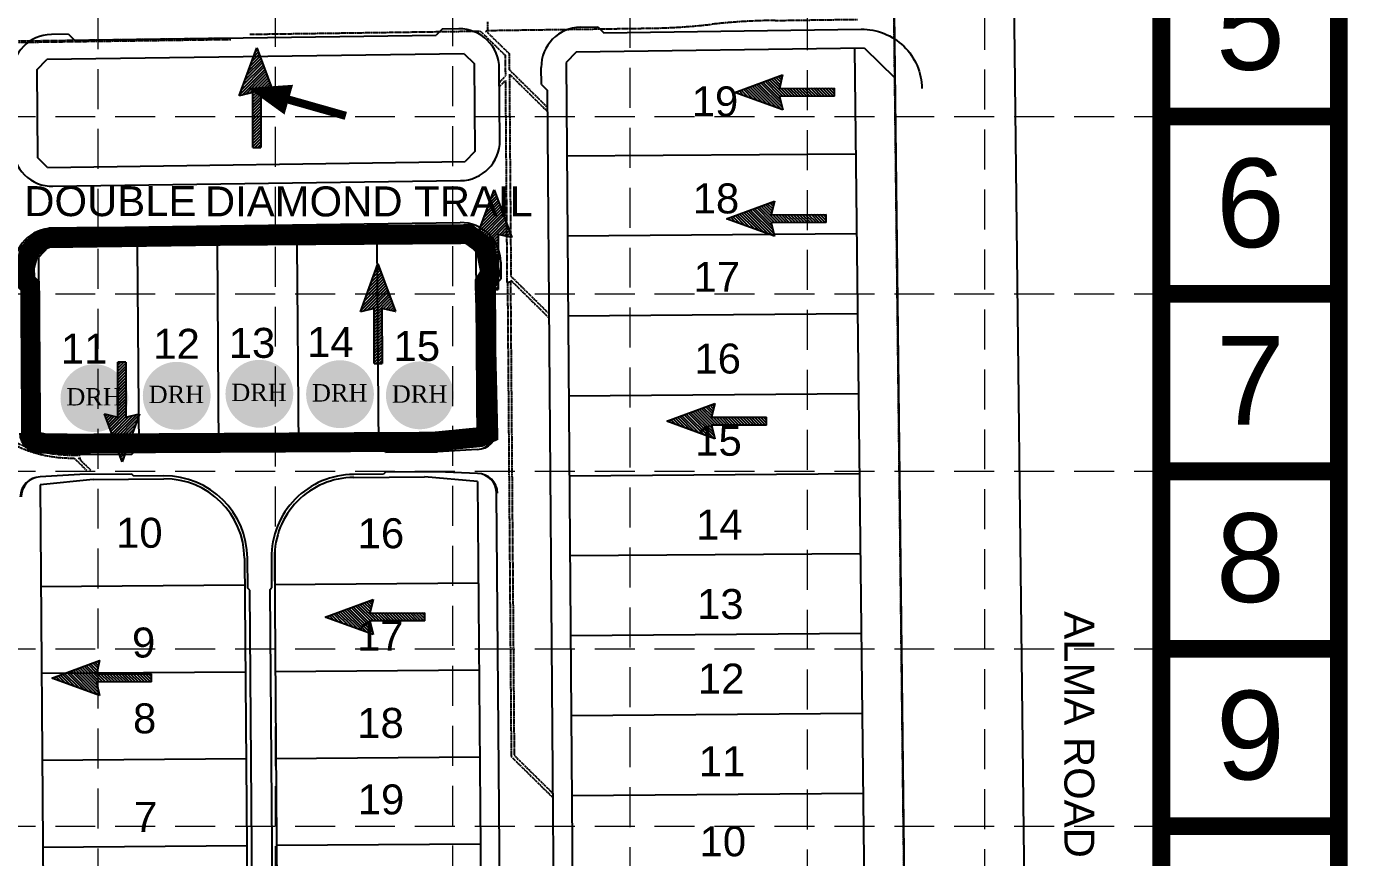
# Model space of a CAD drawing. Header units: inches. Extents: x 2510995 to 2514555, y 7106046 to 7111737.
# Drawn here: x 2513894 to 2514555, y 7110829 to 7111245 of the extents above; entities that cross this region are included whole.
import ezdxf
from ezdxf.enums import TextEntityAlignment as Align

# ---------------------------------------------------------------- set-up
doc = ezdxf.new("R2010")
doc.units = ezdxf.units.IN
doc.header["$MEASUREMENT"] = 0
for name, pattern in [('BORDER2', [0.875, 0.25, -0.125, 0.25, -0.125, 0, -0.125]), ('DASHED', [0.75, 0.5, -0.25]), ('HIDDEN', [0.375, 0.25, -0.125]), ('XHO477ST$0$CL', [0.7, 0.5, -0.05, 0.1, -0.05])]:
    doc.linetypes.add(name, pattern=pattern)
for name, color, linetype in [('BASE', 7, 'Continuous'), ('C-STNM-N', 4, 'Continuous'), ('C-WTRC-FULL-PH2B-N', 7, 'Continuous'), ('EROSION BLANKETS', 84, 'Continuous'), ('GRID', 254, 'DASHED'), ('LEGEND', 7, 'Continuous'), ('XHO459PT$0$V-ADJC-LINE-E', 6, 'Continuous'), ('XHO459PT$0$V-BNDY-N-P6', 6, 'BORDER2'), ('XHO459PT$0$V-PROP-SUBD-IDEN-N-P6', 14, 'Continuous'), ('XHO459PT$0$V-PROP-SUBD-N-P6', 14, 'Continuous'), ('XHO459PT$0$V-RWAY-LINE-N-P6', 14, 'Continuous'), ('XHO459PV$0$C-ROAD-BACK-P6', 14, 'Continuous'), ('XHO459PV$0$C-ROAD-FACE-P6', 6, 'Continuous'), ('ZSTORM', 5, 'XHO477ST$0$CL')]:
    doc.layers.add(name, color=color, linetype=linetype)
doc.layers.add('XHO459PT$0$V-AREA-PLIN', color=163, linetype='Continuous', plot=False)
doc.styles.add('DRHorton', font='dutcheb.ttf')
doc.styles.get("Standard").update_dxf_attribs({"font": 'ARIAL.TTF'})

# ---------------------------------------------------------------- blocks, each defined once
blk = doc.blocks.new('ARR')
blk.add_lwpolyline([(-5.56, 0.32, 0, 3.78, 0), (-0.35, 0.31, 3.78, 3.78, 0)], format="xyseb")
at = {"const_width": 1}
blk.add_lwpolyline([(-0.35, 0.31), (6.88, 0.31)], dxfattribs=at)
blk = doc.blocks.new('DRHorton')
h = blk.add_hatch(color=1)
h.paths.add_polyline_path([(78.7, 25.78, 1), (40.43, 25.78, 1)])
h.paths.add_polyline_path([(42.33, 17.91), (76.5, 17.91), (76.5, 34.87), (42.33, 34.87)], flags=24)
at = {"layer": 'BASE', "color": 176, "style": 'DRHorton'}
blk.add_text('DRH', height=9.814, dxfattribs=at).set_placement((59.39, 21.64), align=Align.CENTER)

msp = doc.modelspace()

# ---------------------------------------------------------------- linework, layer by layer
at = {"color": 7}
for p, q in [((2514000.09, 7111210.43), (2514008.82, 7111234.38)), ((2514004.61, 7111222.83), (2514010.79, 7111229.03)), ((2514005.46, 7111225.18), (2514010.39, 7111230.12)), ((2514006.32, 7111227.52), (2514009.99, 7111231.2)), ((2514007.17, 7111229.87), (2514009.59, 7111232.29)), ((2514008.03, 7111232.21), (2514009.19, 7111233.38)), ((2514008.82, 7111234.38), (2514017.64, 7111210.46)), ((2514000.33, 7111211.1), (2514012.79, 7111223.6)), ((2514001.19, 7111213.44), (2514012.39, 7111224.69)), ((2514001.48, 7111210.76), (2514013.19, 7111222.52)), ((2514002.04, 7111215.79), (2514011.99, 7111225.78)), ((2514002.9, 7111218.14), (2514011.59, 7111226.86)), ((2514003.75, 7111220.48), (2514011.19, 7111227.95)), ((2514003.42, 7111211.22), (2514013.59, 7111221.43)), ((2514005.36, 7111211.68), (2514013.99, 7111220.35)), ((2514006.87, 7111211.71), (2514014.39, 7111219.26)), ((2514006.87, 7111210.22), (2514014.79, 7111218.17)), ((2514006.87, 7111208.74), (2514015.19, 7111217.09)), ((2514011.5, 7111211.89), (2514015.59, 7111216)), ((2514248.16, 7111212.06), (2514272.08, 7111220.87)), ((2514266.75, 7111205.28), (2514256.76, 7111215.23)), ((2514269.09, 7111204.42), (2514257.85, 7111215.63)), ((2514271.44, 7111203.57), (2514258.93, 7111216.03)), ((2514271.78, 7111204.71), (2514260.02, 7111216.43)), ((2514271.32, 7111206.65), (2514261.11, 7111216.83)), ((2514270.86, 7111208.59), (2514262.19, 7111217.23)), ((2514270.83, 7111210.1), (2514263.28, 7111217.63)), ((2514272.32, 7111210.1), (2514264.36, 7111218.03)), ((2514273.8, 7111210.11), (2514265.45, 7111218.43)), ((2514270.64, 7111214.74), (2514266.54, 7111218.83)), ((2514270.92, 7111215.94), (2514267.62, 7111219.23)), ((2514271.2, 7111217.14), (2514268.71, 7111219.63)), ((2514271.49, 7111218.34), (2514269.79, 7111220.03)), ((2514272.08, 7111220.87), (2514270.49, 7111214.09)), ((2514271.77, 7111219.55), (2514270.88, 7111220.43)), ((2514272.05, 7111220.75), (2514271.96, 7111220.83)), ((2514006.86, 7111212.04), (2514000.09, 7111210.43)), ((2514006.92, 7111184.5), (2514006.86, 7111212.04)), ((2514006.87, 7111207.25), (2514010.85, 7111211.25)), ((2514006.88, 7111205.77), (2514010.86, 7111209.76)), ((2514017.64, 7111210.46), (2514010.85, 7111212.05)), ((2514010.85, 7111212.05), (2514010.9, 7111184.51)), ((2514012.7, 7111211.61), (2514015.99, 7111214.92)), ((2514013.9, 7111211.33), (2514016.39, 7111213.83)), ((2514015.11, 7111211.05), (2514016.79, 7111212.75)), ((2514016.31, 7111210.77), (2514017.19, 7111211.66)), ((2514017.51, 7111210.49), (2514017.59, 7111210.57)), ((2514272.11, 7111203.32), (2514248.16, 7111212.06)), ((2514250.32, 7111211.27), (2514249.16, 7111212.42)), ((2514252.67, 7111210.41), (2514250.25, 7111212.82)), ((2514255.02, 7111209.56), (2514251.33, 7111213.22)), ((2514257.36, 7111208.7), (2514252.42, 7111213.63)), ((2514259.71, 7111207.84), (2514253.51, 7111214.03)), ((2514262.05, 7111206.99), (2514254.59, 7111214.43)), ((2514264.4, 7111206.13), (2514255.68, 7111214.83)), ((2514270.49, 7111214.09), (2514298.03, 7111214.14)), ((2514298.04, 7111210.16), (2514270.5, 7111210.1)), ((2514270.5, 7111210.1), (2514272.11, 7111203.32)), ((2514275.28, 7111210.11), (2514271.29, 7111214.09)), ((2514276.77, 7111210.11), (2514272.78, 7111214.09)), ((2514278.25, 7111210.12), (2514274.26, 7111214.1)), ((2514279.74, 7111210.12), (2514275.75, 7111214.1)), ((2514281.22, 7111210.12), (2514277.23, 7111214.1)), ((2514282.71, 7111210.13), (2514278.72, 7111214.1)), ((2514284.19, 7111210.13), (2514280.2, 7111214.11)), ((2514285.67, 7111210.13), (2514281.69, 7111214.11)), ((2514287.16, 7111210.14), (2514283.17, 7111214.11)), ((2514288.64, 7111210.14), (2514284.66, 7111214.11)), ((2514290.13, 7111210.14), (2514286.14, 7111214.12)), ((2514291.61, 7111210.15), (2514287.63, 7111214.12)), ((2514293.1, 7111210.15), (2514289.11, 7111214.12)), ((2514294.58, 7111210.15), (2514290.59, 7111214.12)), ((2514296.07, 7111210.16), (2514292.08, 7111214.13)), ((2514297.55, 7111210.16), (2514293.56, 7111214.13)), ((2514298.04, 7111211.16), (2514295.05, 7111214.13)), ((2514298.04, 7111212.64), (2514296.53, 7111214.14)), ((2514298.04, 7111210.16), (2514298.03, 7111214.14)), ((2514006.88, 7111204.28), (2514010.86, 7111208.28)), ((2514006.88, 7111202.8), (2514010.86, 7111206.79)), ((2514006.89, 7111201.32), (2514010.86, 7111205.31)), ((2514006.89, 7111199.83), (2514010.87, 7111203.82)), ((2514006.89, 7111198.35), (2514010.87, 7111202.34)), ((2514006.9, 7111196.86), (2514010.87, 7111200.85)), ((2514006.9, 7111195.38), (2514010.88, 7111199.37)), ((2514006.9, 7111193.89), (2514010.88, 7111197.88)), ((2514006.91, 7111192.41), (2514010.88, 7111196.4)), ((2514006.91, 7111190.93), (2514010.88, 7111194.91)), ((2514006.91, 7111189.44), (2514010.89, 7111193.43)), ((2514006.92, 7111187.96), (2514010.89, 7111191.94)), ((2514006.92, 7111186.47), (2514010.89, 7111190.46)), ((2514006.92, 7111184.99), (2514010.89, 7111188.97)), ((2514006.92, 7111184.5), (2514010.9, 7111184.51)), ((2514007.92, 7111184.5), (2514010.9, 7111187.49)), ((2514009.4, 7111184.5), (2514010.9, 7111186)), ((2514118.9, 7111139.42), (2514127.63, 7111163.36)), ((2514126.84, 7111161.2), (2514128, 7111162.36)), ((2514127.63, 7111163.36), (2514136.45, 7111139.45)), ((2514121.71, 7111147.13), (2514130.4, 7111155.85)), ((2514122.57, 7111149.47), (2514130, 7111156.93)), ((2514123.42, 7111151.82), (2514129.6, 7111158.02)), ((2514124.28, 7111154.16), (2514129.2, 7111159.11)), ((2514125.13, 7111156.51), (2514128.8, 7111160.19)), ((2514125.99, 7111158.86), (2514128.4, 7111161.28)), ((2514244.01, 7111148.83), (2514267.93, 7111157.64)), ((2514266.5, 7111151.51), (2514262.39, 7111155.6)), ((2514266.78, 7111152.71), (2514263.47, 7111156)), ((2514267.06, 7111153.91), (2514264.56, 7111156.4)), ((2514267.34, 7111155.12), (2514265.65, 7111156.8)), ((2514267.93, 7111157.64), (2514266.35, 7111150.86)), ((2514267.62, 7111156.32), (2514266.73, 7111157.2)), ((2514267.9, 7111157.52), (2514267.82, 7111157.6)), ((2514119.14, 7111140.09), (2514131.6, 7111152.59)), ((2514120, 7111142.43), (2514131.2, 7111153.68)), ((2514120.29, 7111139.75), (2514132, 7111151.51)), ((2514120.86, 7111144.78), (2514130.8, 7111154.76)), ((2514122.23, 7111140.21), (2514132.4, 7111150.42)), ((2514124.17, 7111140.67), (2514132.81, 7111149.33)), ((2514246.18, 7111148.04), (2514245.02, 7111149.2)), ((2514248.52, 7111147.18), (2514246.1, 7111149.6)), ((2514250.87, 7111146.33), (2514247.19, 7111150)), ((2514253.22, 7111145.47), (2514248.27, 7111150.4)), ((2514255.56, 7111144.62), (2514249.36, 7111150.8)), ((2514257.91, 7111143.76), (2514250.44, 7111151.2)), ((2514260.25, 7111142.91), (2514251.53, 7111151.6)), ((2514262.6, 7111142.05), (2514252.62, 7111152)), ((2514264.95, 7111141.19), (2514253.7, 7111152.4)), ((2514267.29, 7111140.34), (2514254.79, 7111152.8)), ((2514267.63, 7111141.48), (2514255.87, 7111153.2)), ((2514267.17, 7111143.42), (2514256.96, 7111153.6)), ((2514266.71, 7111145.37), (2514258.05, 7111154)), ((2514266.68, 7111146.87), (2514259.13, 7111154.4)), ((2514268.17, 7111146.88), (2514260.22, 7111154.8)), ((2514269.65, 7111146.88), (2514261.3, 7111155.2)), ((2514266.35, 7111150.86), (2514293.89, 7111150.91)), ((2514271.14, 7111146.88), (2514267.14, 7111150.86)), ((2514272.62, 7111146.89), (2514268.63, 7111150.87)), ((2514274.11, 7111146.89), (2514270.11, 7111150.87)), ((2514275.59, 7111146.89), (2514271.6, 7111150.87)), ((2514277.08, 7111146.9), (2514273.08, 7111150.87)), ((2514278.56, 7111146.9), (2514274.57, 7111150.88)), ((2514280.04, 7111146.9), (2514276.05, 7111150.88)), ((2514281.53, 7111146.91), (2514277.54, 7111150.88)), ((2514283.01, 7111146.91), (2514279.02, 7111150.88)), ((2514284.5, 7111146.91), (2514280.51, 7111150.89)), ((2514285.98, 7111146.92), (2514281.99, 7111150.89)), ((2514287.47, 7111146.92), (2514283.48, 7111150.89)), ((2514288.95, 7111146.92), (2514284.96, 7111150.89)), ((2514290.43, 7111146.92), (2514286.45, 7111150.9)), ((2514291.92, 7111146.93), (2514287.93, 7111150.9)), ((2514293.4, 7111146.93), (2514289.42, 7111150.9)), ((2514293.89, 7111147.93), (2514290.9, 7111150.9)), ((2514293.89, 7111149.41), (2514292.39, 7111150.91)), ((2514293.89, 7111146.93), (2514293.89, 7111150.91)), ((2514125.68, 7111140.69), (2514133.21, 7111148.25)), ((2514125.68, 7111139.21), (2514133.61, 7111147.16)), ((2514125.69, 7111137.73), (2514134.01, 7111146.08)), ((2514130.31, 7111140.88), (2514134.41, 7111144.99)), ((2514131.52, 7111140.6), (2514134.81, 7111143.9)), ((2514132.72, 7111140.32), (2514135.21, 7111142.82)), ((2514267.96, 7111140.1), (2514244.01, 7111148.83)), ((2514293.89, 7111146.93), (2514266.35, 7111146.87)), ((2514266.35, 7111146.87), (2514267.96, 7111140.1)), ((2514125.68, 7111141.03), (2514118.9, 7111139.42)), ((2514125.74, 7111113.49), (2514125.68, 7111141.03)), ((2514125.69, 7111136.24), (2514129.67, 7111140.23)), ((2514125.69, 7111134.76), (2514129.67, 7111138.75)), ((2514125.69, 7111133.27), (2514129.67, 7111137.27)), ((2514125.7, 7111131.79), (2514129.68, 7111135.78)), ((2514136.45, 7111139.45), (2514129.67, 7111141.03)), ((2514129.67, 7111141.03), (2514129.72, 7111113.49)), ((2514133.92, 7111140.04), (2514135.61, 7111141.73)), ((2514135.12, 7111139.76), (2514136.01, 7111140.65)), ((2514136.33, 7111139.48), (2514136.41, 7111139.56)), ((2514125.7, 7111130.3), (2514129.68, 7111134.3)), ((2514125.7, 7111128.82), (2514129.68, 7111132.81)), ((2514125.71, 7111127.34), (2514129.68, 7111131.33)), ((2514125.71, 7111125.85), (2514129.69, 7111129.84)), ((2514060.74, 7111102.34), (2514069.47, 7111126.28)), ((2514066.97, 7111119.43), (2514070.64, 7111123.11)), ((2514067.83, 7111121.77), (2514070.24, 7111124.2)), ((2514068.68, 7111124.12), (2514069.84, 7111125.28)), ((2514069.47, 7111126.28), (2514078.29, 7111102.37)), ((2514125.71, 7111124.37), (2514129.69, 7111128.36)), ((2514125.72, 7111122.88), (2514129.69, 7111126.87)), ((2514125.72, 7111121.4), (2514129.69, 7111125.39)), ((2514125.72, 7111119.91), (2514129.7, 7111123.9)), ((2514061.84, 7111105.35), (2514073.04, 7111116.6)), ((2514062.7, 7111107.7), (2514072.64, 7111117.68)), ((2514063.55, 7111110.04), (2514072.24, 7111118.77)), ((2514064.41, 7111112.39), (2514071.84, 7111119.85)), ((2514065.26, 7111114.74), (2514071.44, 7111120.94)), ((2514066.12, 7111117.08), (2514071.04, 7111122.02)), ((2514125.73, 7111118.43), (2514129.7, 7111122.42)), ((2514125.73, 7111116.94), (2514129.7, 7111120.93)), ((2514125.73, 7111115.46), (2514129.7, 7111119.45)), ((2514125.74, 7111113.98), (2514129.71, 7111117.96)), ((2514126.73, 7111113.49), (2514129.71, 7111116.48)), ((2514060.99, 7111103.01), (2514073.45, 7111115.51)), ((2514062.13, 7111102.67), (2514073.85, 7111114.42)), ((2514064.07, 7111103.13), (2514074.25, 7111113.34)), ((2514066.01, 7111103.59), (2514074.65, 7111112.25)), ((2514067.52, 7111103.61), (2514075.05, 7111111.17)), ((2514067.52, 7111102.13), (2514075.45, 7111110.08)), ((2514125.74, 7111113.49), (2514129.72, 7111113.49)), ((2514128.22, 7111113.49), (2514129.71, 7111114.99)), ((2514067.52, 7111103.94), (2514060.74, 7111102.34)), ((2514067.58, 7111076.4), (2514067.52, 7111103.94)), ((2514067.53, 7111100.64), (2514075.85, 7111108.99)), ((2514067.53, 7111099.16), (2514071.51, 7111103.15)), ((2514078.29, 7111102.37), (2514071.51, 7111103.95)), ((2514071.51, 7111103.95), (2514071.56, 7111076.41)), ((2514072.15, 7111103.8), (2514076.25, 7111107.91)), ((2514073.36, 7111103.52), (2514076.65, 7111106.82)), ((2514074.56, 7111103.24), (2514077.05, 7111105.74)), ((2514075.76, 7111102.96), (2514077.45, 7111104.65)), ((2514076.96, 7111102.68), (2514077.85, 7111103.57)), ((2514067.53, 7111097.68), (2514071.51, 7111101.67)), ((2514067.54, 7111096.19), (2514071.51, 7111100.18)), ((2514067.54, 7111094.71), (2514071.52, 7111098.7)), ((2514067.54, 7111093.22), (2514071.52, 7111097.21)), ((2514078.17, 7111102.4), (2514078.25, 7111102.48)), ((2514067.55, 7111091.74), (2514071.52, 7111095.73)), ((2514067.55, 7111090.25), (2514071.52, 7111094.24)), ((2514067.55, 7111088.77), (2514071.53, 7111092.76)), ((2514067.56, 7111087.28), (2514071.53, 7111091.27)), ((2514067.56, 7111085.8), (2514071.53, 7111089.79)), ((2514067.56, 7111084.32), (2514071.54, 7111088.3)), ((2514067.56, 7111082.83), (2514071.54, 7111086.82)), ((2514067.57, 7111081.35), (2514071.54, 7111085.33)), ((2514067.57, 7111079.86), (2514071.54, 7111083.85)), ((2513943.27, 7111077.12), (2513939.29, 7111077.12)), ((2513939.34, 7111049.58), (2513939.29, 7111077.12)), ((2513940.79, 7111077.12), (2513939.3, 7111075.62)), ((2513942.28, 7111077.12), (2513939.3, 7111074.13)), ((2513943.27, 7111076.63), (2513939.3, 7111072.65)), ((2513943.27, 7111077.12), (2513943.33, 7111049.58)), ((2514067.57, 7111078.38), (2514071.55, 7111082.36)), ((2514067.58, 7111076.89), (2514071.55, 7111080.88)), ((2514067.58, 7111076.4), (2514071.56, 7111076.41)), ((2514068.57, 7111076.41), (2514071.55, 7111079.39)), ((2514070.06, 7111076.41), (2514071.55, 7111077.91)), ((2513943.27, 7111075.15), (2513939.3, 7111071.16)), ((2513943.28, 7111073.67), (2513939.31, 7111069.68)), ((2513943.28, 7111072.18), (2513939.31, 7111068.19)), ((2513943.28, 7111070.7), (2513939.31, 7111066.71)), ((2513943.29, 7111069.21), (2513939.31, 7111065.22)), ((2513943.29, 7111067.73), (2513939.32, 7111063.74)), ((2513943.29, 7111066.24), (2513939.32, 7111062.25)), ((2513943.3, 7111064.76), (2513939.32, 7111060.77)), ((2513943.3, 7111063.27), (2513939.32, 7111059.28)), ((2513943.3, 7111061.79), (2513939.33, 7111057.8)), ((2513943.31, 7111060.31), (2513939.33, 7111056.31)), ((2513943.31, 7111058.82), (2513939.33, 7111054.83)), ((2513943.31, 7111057.34), (2513939.34, 7111053.34)), ((2513941.38, 7111027.25), (2513932.56, 7111051.16)), ((2513932.56, 7111051.16), (2513939.34, 7111049.58)), ((2513932.68, 7111051.13), (2513932.6, 7111051.05)), ((2513933.88, 7111050.85), (2513933, 7111049.96)), ((2513935.09, 7111050.57), (2513933.4, 7111048.88)), ((2513936.29, 7111050.29), (2513933.8, 7111047.79)), ((2513937.49, 7111050.01), (2513934.2, 7111046.71)), ((2513943.32, 7111052.88), (2513935, 7111044.53)), ((2513943.33, 7111051.4), (2513935.4, 7111043.45)), ((2513943.33, 7111049.92), (2513935.8, 7111042.36)), ((2513944.84, 7111049.94), (2513936.2, 7111041.28)), ((2513946.78, 7111050.4), (2513936.6, 7111040.19)), ((2513948.72, 7111050.86), (2513937, 7111039.1)), ((2513949.86, 7111050.52), (2513937.4, 7111038.02)), ((2513943.32, 7111055.85), (2513939.34, 7111051.86)), ((2513943.32, 7111054.37), (2513939.34, 7111050.37)), ((2513950.11, 7111051.19), (2513941.38, 7111027.25)), ((2513943.33, 7111049.58), (2513950.11, 7111051.19)), ((2514214.13, 7111047.52), (2514238.05, 7111056.34)), ((2514228.03, 7111042.45), (2514220.56, 7111049.89)), ((2514230.37, 7111041.6), (2514221.65, 7111050.29)), ((2514232.72, 7111040.74), (2514222.73, 7111050.69)), ((2514235.06, 7111039.89), (2514223.82, 7111051.09)), ((2514237.41, 7111039.03), (2514224.91, 7111051.49)), ((2514237.75, 7111040.18), (2514225.99, 7111051.89)), ((2514237.29, 7111042.12), (2514227.08, 7111052.29)), ((2514236.83, 7111044.06), (2514228.16, 7111052.69)), ((2514236.8, 7111045.57), (2514229.25, 7111053.09)), ((2514238.29, 7111045.57), (2514230.34, 7111053.49)), ((2514239.77, 7111045.57), (2514231.42, 7111053.89)), ((2514236.62, 7111050.2), (2514232.51, 7111054.29)), ((2514236.9, 7111051.4), (2514233.59, 7111054.69)), ((2514237.18, 7111052.6), (2514234.68, 7111055.09)), ((2514237.46, 7111053.81), (2514235.76, 7111055.49)), ((2514238.05, 7111056.34), (2514236.46, 7111049.55)), ((2514237.74, 7111055.01), (2514236.85, 7111055.89)), ((2514238.02, 7111056.21), (2514237.94, 7111056.29)), ((2513938.7, 7111049.73), (2513934.6, 7111045.62)), ((2513949.01, 7111048.18), (2513937.8, 7111036.93)), ((2513948.15, 7111045.83), (2513938.2, 7111035.85)), ((2513947.3, 7111043.48), (2513938.6, 7111034.76)), ((2514238.08, 7111038.79), (2514214.13, 7111047.52)), ((2514216.3, 7111046.73), (2514215.13, 7111047.89)), ((2514218.64, 7111045.87), (2514216.22, 7111048.29)), ((2514220.99, 7111045.02), (2514217.31, 7111048.69)), ((2514223.33, 7111044.16), (2514218.39, 7111049.09)), ((2514225.68, 7111043.31), (2514219.48, 7111049.49)), ((2514236.46, 7111049.55), (2514264, 7111049.6)), ((2514264.01, 7111045.62), (2514236.47, 7111045.56)), ((2514236.47, 7111045.56), (2514238.08, 7111038.79)), ((2514241.26, 7111045.57), (2514237.26, 7111049.55)), ((2514242.74, 7111045.58), (2514238.75, 7111049.56)), ((2514244.23, 7111045.58), (2514240.23, 7111049.56)), ((2514245.71, 7111045.58), (2514241.72, 7111049.56)), ((2514247.19, 7111045.59), (2514243.2, 7111049.56)), ((2514248.68, 7111045.59), (2514244.69, 7111049.57)), ((2514250.16, 7111045.59), (2514246.17, 7111049.57)), ((2514251.65, 7111045.6), (2514247.66, 7111049.57)), ((2514253.13, 7111045.6), (2514249.14, 7111049.58)), ((2514254.62, 7111045.6), (2514250.63, 7111049.58)), ((2514256.1, 7111045.61), (2514252.11, 7111049.58)), ((2514257.58, 7111045.61), (2514253.6, 7111049.58)), ((2514259.07, 7111045.61), (2514255.08, 7111049.59)), ((2514260.55, 7111045.62), (2514256.57, 7111049.59)), ((2514262.04, 7111045.62), (2514258.05, 7111049.59)), ((2514263.52, 7111045.62), (2514259.54, 7111049.59)), ((2514264.01, 7111046.62), (2514261.02, 7111049.6)), ((2514264.01, 7111048.1), (2514262.51, 7111049.6)), ((2514264.01, 7111045.62), (2514264, 7111049.6)), ((2513946.44, 7111041.14), (2513939.01, 7111033.68)), ((2513945.59, 7111038.79), (2513939.41, 7111032.59)), ((2513944.73, 7111036.45), (2513939.81, 7111031.5)), ((2513943.88, 7111034.1), (2513940.21, 7111030.42)), ((2513943.02, 7111031.75), (2513940.61, 7111029.33)), ((2513942.16, 7111029.41), (2513941.01, 7111028.25)), ((2514043.11, 7110949.52), (2514067.03, 7110958.34)), ((2514066.44, 7110955.81), (2514064.75, 7110957.5)), ((2514067.03, 7110958.34), (2514065.45, 7110951.56)), ((2514066.72, 7110957.02), (2514065.83, 7110957.9)), ((2514067, 7110958.22), (2514066.92, 7110958.3)), ((2514049.97, 7110947.03), (2514046.29, 7110950.69)), ((2514052.32, 7110946.17), (2514047.37, 7110951.09)), ((2514054.66, 7110945.31), (2514048.46, 7110951.5)), ((2514057.01, 7110944.46), (2514049.54, 7110951.9)), ((2514059.35, 7110943.6), (2514050.63, 7110952.3)), ((2514061.7, 7110942.75), (2514051.72, 7110952.7)), ((2514064.05, 7110941.89), (2514052.8, 7110953.1)), ((2514066.39, 7110941.04), (2514053.89, 7110953.5)), ((2514066.73, 7110942.18), (2514054.97, 7110953.9)), ((2514066.27, 7110944.12), (2514056.06, 7110954.3)), ((2514065.81, 7110946.06), (2514057.15, 7110954.7)), ((2514065.79, 7110947.57), (2514058.23, 7110955.1)), ((2514067.27, 7110947.57), (2514059.32, 7110955.5)), ((2514068.75, 7110947.58), (2514060.4, 7110955.9)), ((2514065.6, 7110952.21), (2514061.49, 7110956.3)), ((2514065.88, 7110953.41), (2514062.57, 7110956.7)), ((2514066.16, 7110954.61), (2514063.66, 7110957.1)), ((2514065.45, 7110951.56), (2514092.99, 7110951.61)), ((2514070.24, 7110947.58), (2514066.24, 7110951.56)), ((2514071.72, 7110947.58), (2514067.73, 7110951.56)), ((2514073.21, 7110947.59), (2514069.21, 7110951.57)), ((2514074.69, 7110947.59), (2514070.7, 7110951.57)), ((2514076.18, 7110947.59), (2514072.18, 7110951.57)), ((2514077.66, 7110947.6), (2514073.67, 7110951.57)), ((2514079.14, 7110947.6), (2514075.15, 7110951.58)), ((2514080.63, 7110947.6), (2514076.64, 7110951.58)), ((2514082.11, 7110947.61), (2514078.12, 7110951.58)), ((2514083.6, 7110947.61), (2514079.61, 7110951.58)), ((2514085.08, 7110947.61), (2514081.09, 7110951.59)), ((2514086.57, 7110947.62), (2514082.58, 7110951.59)), ((2514088.05, 7110947.62), (2514084.06, 7110951.59)), ((2514089.53, 7110947.62), (2514085.55, 7110951.59)), ((2514091.02, 7110947.63), (2514087.03, 7110951.6)), ((2514092.5, 7110947.63), (2514088.52, 7110951.6)), ((2514092.99, 7110948.62), (2514090, 7110951.6)), ((2514092.99, 7110950.11), (2514091.49, 7110951.61)), ((2514092.99, 7110947.63), (2514092.99, 7110951.61)), ((2514067.06, 7110940.79), (2514043.11, 7110949.52)), ((2514045.28, 7110948.74), (2514044.12, 7110949.89)), ((2514047.62, 7110947.88), (2514045.2, 7110950.29)), ((2514092.99, 7110947.63), (2514065.45, 7110947.57)), ((2514065.45, 7110947.57), (2514067.06, 7110940.79)), ((2513906.18, 7110918.98), (2513930.09, 7110927.79)), ((2513928.87, 7110915.52), (2513920.21, 7110924.15)), ((2513928.85, 7110917.02), (2513921.29, 7110924.55)), ((2513930.33, 7110917.03), (2513922.38, 7110924.95)), ((2513931.82, 7110917.03), (2513923.47, 7110925.35)), ((2513928.66, 7110921.66), (2513924.55, 7110925.75)), ((2513928.94, 7110922.86), (2513925.64, 7110926.15)), ((2513929.22, 7110924.06), (2513926.72, 7110926.55)), ((2513929.5, 7110925.27), (2513927.81, 7110926.95)), ((2513930.09, 7110927.79), (2513928.51, 7110921.01)), ((2513929.78, 7110926.47), (2513928.89, 7110927.35)), ((2513930.06, 7110927.67), (2513929.98, 7110927.75)), ((2513930.12, 7110910.25), (2513906.18, 7110918.98)), ((2513908.34, 7110918.19), (2513907.18, 7110919.35)), ((2513910.69, 7110917.33), (2513908.26, 7110919.75)), ((2513913.03, 7110916.48), (2513909.35, 7110920.15)), ((2513915.38, 7110915.62), (2513910.44, 7110920.55)), ((2513917.72, 7110914.77), (2513911.52, 7110920.95)), ((2513920.07, 7110913.91), (2513912.61, 7110921.35)), ((2513922.42, 7110913.06), (2513913.69, 7110921.75)), ((2513924.76, 7110912.2), (2513914.78, 7110922.15)), ((2513927.11, 7110911.35), (2513915.86, 7110922.55)), ((2513929.45, 7110910.49), (2513916.95, 7110922.95)), ((2513929.79, 7110911.63), (2513918.04, 7110923.35)), ((2513929.33, 7110913.58), (2513919.12, 7110923.75)), ((2513928.51, 7110921.01), (2513956.05, 7110921.06)), ((2513933.3, 7110917.03), (2513929.31, 7110921.01)), ((2513934.78, 7110917.04), (2513930.79, 7110921.02)), ((2513936.27, 7110917.04), (2513932.28, 7110921.02)), ((2513937.75, 7110917.04), (2513933.76, 7110921.02)), ((2513939.24, 7110917.05), (2513935.25, 7110921.02)), ((2513940.72, 7110917.05), (2513936.73, 7110921.03)), ((2513942.21, 7110917.05), (2513938.22, 7110921.03)), ((2513943.69, 7110917.06), (2513939.7, 7110921.03)), ((2513945.18, 7110917.06), (2513941.19, 7110921.03)), ((2513946.66, 7110917.06), (2513942.67, 7110921.04)), ((2513948.14, 7110917.07), (2513944.16, 7110921.04)), ((2513949.63, 7110917.07), (2513945.64, 7110921.04)), ((2513951.11, 7110917.07), (2513947.13, 7110921.04)), ((2513952.6, 7110917.08), (2513948.61, 7110921.05)), ((2513954.08, 7110917.08), (2513950.1, 7110921.05)), ((2513955.57, 7110917.08), (2513951.58, 7110921.05)), ((2513956.05, 7110918.08), (2513953.07, 7110921.06)), ((2513956.05, 7110919.56), (2513954.55, 7110921.06)), ((2513956.06, 7110917.08), (2513956.05, 7110921.06)), ((2513956.06, 7110917.08), (2513928.52, 7110917.02)), ((2513928.52, 7110917.02), (2513930.12, 7110910.25))]:
    msp.add_line(p, q, dxfattribs=at)
at = {"layer": 'BASE', "const_width": 8.88}
for points in [[(2514550.45, 7106050.75), (2514550.45, 7111732.72), (2510999.22, 7111732.72), (2510999.22, 7106050.75)], [(2514461.67, 7106139.53), (2514461.67, 7111643.94), (2511088, 7111643.94), (2511088, 7106139.53)]]:
    msp.add_lwpolyline(points, close=True, dxfattribs=at)
for points in [[(2514550.45, 7111200.03), (2514461.67, 7111200.03)], [(2514550.45, 7111111.25), (2514461.67, 7111111.25)], [(2514550.45, 7111022.47), (2514461.67, 7111022.47)], [(2514550.45, 7110933.69), (2514461.67, 7110933.69)], [(2514550.45, 7110844.91), (2514461.67, 7110844.91)]]:
    msp.add_lwpolyline(points, dxfattribs=at)
at = {"layer": 'EROSION BLANKETS', "const_width": 10}
msp.add_lwpolyline([(2513905.9, 7111139.72), (2514114.8, 7111141.16), (2514123.09, 7111135.19), (2514125.75, 7111121.7), (2514122.87, 7111116.93), (2514123.35, 7111100.03), (2514124.73, 7111041.42), (2514120.58, 7111039.57), (2514097.03, 7111037.26), (2513917.44, 7111036.34), (2513902.33, 7111036.56), (2513897.19, 7111037.79), (2513895.96, 7111039.36), (2513895.85, 7111041.92), (2513895.37, 7111115.28), (2513893.23, 7111117.25), (2513892.69, 7111124.21), (2513894.84, 7111132.07), (2513896.8, 7111134.57), (2513899.48, 7111136.89), (2513902.34, 7111138.32)], close=True, dxfattribs=at)
at = {"layer": 'GRID', "color": 252, "linetype": 'HIDDEN', "lineweight": 0, "ltscale": 80}
for p, q in [((2513929.57, 7106493.77), (2513929.38, 7111645.93)), ((2514018.43, 7106494.85), (2514018.16, 7111645.93)), ((2514107.38, 7106495.15), (2514106.94, 7111645.93)), ((2514195.99, 7106494.38), (2514195.72, 7111645.93)), ((2514284.96, 7106493.22), (2514284.5, 7111645.93)), ((2514373.8, 7106493.46), (2514373.28, 7111645.93)), ((2511088, 7111200.03), (2514461.67, 7111200.03)), ((2511088, 7111111.25), (2514461.67, 7111111.25)), ((2511088, 7111022.47), (2514461.67, 7111022.47)), ((2511088, 7110933.69), (2514461.67, 7110933.69)), ((2511088, 7110844.91), (2514461.67, 7110844.91))]:
    msp.add_line(p, q, dxfattribs=at)
at = {"layer": 'XHO459PT$0$V-ADJC-LINE-E', "color": 7}
msp.add_line((2514386.15, 7111398.22), (2514408.86, 7109434.72), dxfattribs=at)
at = {"layer": 'XHO459PT$0$V-AREA-PLIN', "color": 7}
msp.add_lwpolyline([(2513701.03, 7110546.75), (2513700.91, 7110561.75, 0.414214), (2513740.6, 7110602.06), (2513736.94, 7111068.95, 0.41598), (2513696.39, 7111108.63), (2513696.18, 7111123.63), (2513827, 7111125.44), (2513853.4, 7111128.31), (2513852.66, 7111222.81), (2513847.62, 7111227.74), (2513822.62, 7111227.39), (2513821.98, 7111273.39), (2513892.82, 7111274.37), (2513891.19, 7111391.36), (2514326.16, 7111397.39), (2514342.26, 7110005.32)], format="xyb", dxfattribs=at)
msp.add_lwpolyline([(2513701.03, 7110546.75), (2513700.91, 7110561.75, 0.414214), (2513740.6, 7110602.06), (2513736.94, 7111068.95, 0.41598), (2513696.39, 7111108.63), (2513696.18, 7111123.63), (2513827, 7111125.44), (2513853.4, 7111128.31), (2513852.66, 7111222.81), (2513847.62, 7111227.74), (2513822.62, 7111227.39), (2513821.98, 7111273.39), (2513892.82, 7111274.37), (2513891.19, 7111391.36), (2514326.16, 7111397.39), (2514342.26, 7110005.32)], format="xyb", dxfattribs=at)
at = {"layer": 'XHO459PT$0$V-BNDY-N-P6', "color": 7}
msp.add_line((2514342.26, 7110005.32), (2514326.16, 7111397.39), dxfattribs=at)
at = {"layer": 'XHO459PT$0$V-PROP-SUBD-N-P6', "color": 7}
for p, q in [((2514308.04, 7111234.12), (2514317.12, 7110449.57)), ((2514164.08, 7111180.26), (2514308.65, 7111181.4)), ((2513988.93, 7111135.73), (2513989.72, 7111033.9)), ((2514028.92, 7111136.29), (2514029.72, 7111034.21)), ((2514068.92, 7111136.84), (2514069.72, 7111034.53)), ((2514164.4, 7111140.26), (2514309.11, 7111141.4)), ((2513948.93, 7111135.18), (2513949.73, 7111033.59)), ((2514164.71, 7111100.27), (2514309.58, 7111101.4)), ((2514165.02, 7111060.27), (2514310.04, 7111061.4)), ((2514165.34, 7111020.27), (2514310.5, 7111021.41)), ((2514165.65, 7110980.27), (2514310.97, 7110981.41)), ((2514002.76, 7110965.51), (2513900.76, 7110964.71)), ((2514119.76, 7110966.43), (2514017.76, 7110965.63)), ((2514165.96, 7110940.27), (2514311.43, 7110941.41)), ((2514003.1, 7110922.03), (2513901.1, 7110921.23)), ((2514120.1, 7110922.94), (2514018.1, 7110922.14)), ((2514166.28, 7110900.27), (2514311.89, 7110901.41)), ((2514003.44, 7110878.54), (2513901.44, 7110877.74)), ((2514120.44, 7110879.46), (2514018.44, 7110878.66)), ((2514166.59, 7110860.27), (2514312.35, 7110861.41)), ((2514003.78, 7110835.05), (2513901.79, 7110834.25)), ((2514120.78, 7110835.97), (2514018.78, 7110835.17))]:
    msp.add_line(p, q, dxfattribs=at)
at = {"layer": 'XHO459PT$0$V-RWAY-LINE-N-P6', "color": 7}
for p, q in [((2513898.74, 7111223.45), (2513903.7, 7111228.52)), ((2514112.68, 7111231.41), (2513903.7, 7111228.52)), ((2514112.68, 7111231.41), (2514117.72, 7111226.48)), ((2514168.68, 7111232.19), (2514163.72, 7111227.12)), ((2514313.04, 7111234.19), (2514168.68, 7111232.19)), ((2514313.04, 7111234.19), (2514328.21, 7111219.4)), ((2513898.74, 7111223.45), (2513899.08, 7111179.49)), ((2514117.72, 7111226.48), (2514118.06, 7111182.53)), ((2514163.72, 7111227.12), (2514169.78, 7110453.42)), ((2514118.06, 7111182.53), (2514113.1, 7111177.46)), ((2513904.12, 7111174.56), (2513899.08, 7111179.49)), ((2513904.12, 7111174.56), (2514113.1, 7111177.46)), ((2513904.43, 7111134.56), (2514113.42, 7111137.46)), ((2514118.46, 7111132.53), (2514113.42, 7111137.46)), ((2513904.43, 7111134.56), (2513899.47, 7111129.49)), ((2513899.47, 7111129.49), (2513900.21, 7111035.7)), ((2514118.46, 7111132.53), (2514119.2, 7111037.41)), ((2514092.72, 7111034.71), (2514119.2, 7111037.41)), ((2513900.21, 7111035.7), (2513926.73, 7111033.41)), ((2513926.73, 7111033.41), (2514092.72, 7111034.71)), ((2513926.84, 7111018.41), (2513900.36, 7111015.7)), ((2513926.84, 7111018.41), (2513962.34, 7111018.68)), ((2514057.34, 7111019.43), (2514092.84, 7111019.71)), ((2514119.36, 7111017.41), (2514092.84, 7111019.71)), ((2514119.36, 7111017.41), (2514122.88, 7110567.55)), ((2513900.36, 7111015.7), (2513903.89, 7110565.84)), ((2514002.65, 7110979), (2514005.59, 7110604.13)), ((2514017.65, 7110979.12), (2514020.59, 7110604.25))]:
    msp.add_line(p, q, dxfattribs=at)
for centre, start, end in [((2513962.66, 7110978.69), 0.44876, 90.44876), ((2514057.65, 7110979.43), 90.44876, 180.44876)]:
    msp.add_arc(centre, 40, start, end, dxfattribs=at)
at = {"layer": 'XHO459PV$0$C-ROAD-BACK-P6', "color": 7}
for p, q in [((2514101.58, 7111243.76), (2514098.61, 7111240.72)), ((2514170.96, 7111244.72), (2514179.58, 7111244.84)), ((2514179.58, 7111244.84), (2514182.6, 7111241.88)), ((2513914.6, 7111241.17), (2513917.62, 7111238.21)), ((2514151.3, 7111215.95), (2514151.24, 7111224.57)), ((2514151.3, 7111215.95), (2514154.33, 7111212.99)), ((2513906.72, 7111144.09), (2514110.71, 7111146.92)), ((2514130.98, 7111127.08), (2514131.05, 7111118.7)), ((2514128.09, 7111115.66), (2514131.05, 7111118.7)), ((2514128.65, 7111043.48), (2514128.09, 7111115.66)), ((2514132.33, 7110573.61), (2514128.9, 7111011.5))]:
    msp.add_line(p, q, dxfattribs=at)
for points in [[(2513914.6, 7111241.17), (2513905.98, 7111241.05, 0.41245), (2513886.26, 7111220.89), (2513886.54, 7111184.94, 0.41598), (2513906.81, 7111165.1), (2514110.8, 7111167.92, 0.41245), (2514130.52, 7111188.08), (2514130.24, 7111224.04, 0.41598), (2514109.96, 7111243.88), (2514101.58, 7111243.76)], [(2514182.6, 7111241.88), (2514311.36, 7111243.67, -0.414885), (2514341.78, 7111214.02)]]:
    msp.add_lwpolyline(points, format="xyb", dxfattribs=at)
for points in [[(2513917.62, 7111238.21), (2514098.61, 7111240.72)], [(2514160.17, 7110467.34), (2514154.33, 7111212.99)]]:
    msp.add_lwpolyline(points, dxfattribs=at)
for centre, radius, start, end in [((2514171.23, 7111224.72), 20, 90.79404, 180.44876), ((2513907, 7111124.1), 20, 90.79404, 180.44876), ((2514110.98, 7111126.92), 20, 0.44876, 90.79404), ((2514118.65, 7111043.4), 10, 273.31117, 0.44876), ((2513900.66, 7111041.69), 10, 180.44876, 267.58636), ((2513900.91, 7111009.72), 10, 93.31117, 180.44876), ((2514118.9, 7111011.42), 10, 0.44876, 87.58636)]:
    msp.add_arc(centre, radius, start, end, dxfattribs=at)
at = {"layer": 'XHO459PV$0$C-ROAD-FACE-P6', "color": 7}
for p, q in [((2513920.25, 7111030.86), (2513900.24, 7111031.7)), ((2513946.24, 7111031.06), (2513947.24, 7111032.07)), ((2514073.24, 7111032.05), (2514072.23, 7111033.05)), ((2514119.23, 7111033.41), (2514099.24, 7111032.26)), ((2513920.32, 7111020.86), (2513900.33, 7111019.7)), ((2513947.33, 7111020.07), (2513946.32, 7111021.06)), ((2514073.32, 7111022.05), (2514072.33, 7111021.05)), ((2514119.33, 7111021.41), (2514099.32, 7111022.26)), ((2514005.28, 7110963.02), (2514004.27, 7110964.01)), ((2514015.28, 7110963.1), (2514016.27, 7110964.11))]:
    msp.add_line(p, q, dxfattribs=at)
for points in [[(2513920.25, 7111030.86), (2513946.24, 7111031.06)], [(2513947.24, 7111032.07), (2514072.23, 7111033.05)], [(2514073.24, 7111032.05), (2514099.24, 7111032.26)], [(2513946.32, 7111021.06), (2513920.32, 7111020.86)], [(2513962.33, 7111020.18), (2513947.33, 7111020.07)], [(2514072.33, 7111021.05), (2514057.33, 7111020.93)], [(2514004.27, 7110964.01), (2514004.15, 7110979.01)]]:
    msp.add_lwpolyline(points, dxfattribs=at)
for points in [[(2514099.32, 7111022.26), (2514073.32, 7111022.05, 0.414214)], [(2514016.15, 7110979.1), (2514016.27, 7110964.11, 0.414214)], [(2514007.97, 7110620.15), (2514005.28, 7110963.02, 0.386432)], [(2514015.28, 7110963.1), (2514017.96, 7110620.23, 0.414214)]]:
    msp.add_lwpolyline(points, format="xyb", dxfattribs=at)
for centre, radius, start, end in [((2514118.91, 7111043.65), 10.25, 271.79981, 359.02262), ((2513900.4, 7111041.94), 10.25, 181.87491, 269.09772), ((2513900.65, 7111009.46), 10.25, 91.79981, 179.02262), ((2513962.66, 7110978.69), 41.5, 0.44876, 90.44876), ((2514057.65, 7110979.43), 41.5, 90.44876, 180.44876), ((2514119.16, 7111011.17), 10.25, 1.87491, 89.09772)]:
    msp.add_arc(centre, radius, start, end, dxfattribs=at)
at = {"layer": 'ZSTORM', "color": 5}
for p, q in [((2514124.53, 7111242.83), (2514124.46, 7111247.33)), ((2514136.08, 7111117.04), (2514134.08, 7111117.03)), ((2513916.72, 7111029.08), (2513917.41, 7111029.08)), ((2513923.71, 7111022.88), (2513917.41, 7111029.08)), ((2513919.53, 7111029.1), (2513920.76, 7111029.11)), ((2513925.83, 7111022.9), (2513919.53, 7111029.1))]:
    msp.add_line(p, q, dxfattribs=at)
for points in [[(2514124.52, 7111243.08), (2514204.2, 7111244.18, 0.026659), (2514236.32, 7111246.14, -0.02698), (2514268.4, 7111248.07), (2514309.53, 7111248.64)], [(2514005.29, 7111241.18), (2514120.7, 7111242.78, 0.026658)], [(2514123.53, 7111242.81), (2514124.53, 7111242.83, 0.026658)], [(2513806.67, 7111236.67), (2513995.81, 7111239.29, 0.026654)], [(2513871.61, 7111048.58, 0.196241), (2513916.71, 7111030.58, -0.000001), (2513916.71, 7111030.58), (2513920.75, 7111030.61)]]:
    msp.add_lwpolyline(points, format="xyb", dxfattribs=at)
for points in [[(2514120.7, 7111242.78), (2514133.19, 7111230.63), (2514133.27, 7111220.13)], [(2514123.53, 7111242.81), (2514135.18, 7111231.48), (2514135.24, 7111223.4)], [(2513806.68, 7111236.01), (2513995.82, 7111238.63)], [(2514135.24, 7111223.4), (2514154.39, 7111204.55)], [(2514130.29, 7111217.11), (2514133.27, 7111220.13)], [(2514130.31, 7111214.98), (2514133.29, 7111218.01)], [(2514133.29, 7111218.01), (2514133.29, 7111217.07)], [(2514133.29, 7111217.07), (2514134.08, 7111117.03)], [(2514135.26, 7111221.28), (2514154.41, 7111202.43)], [(2514135.26, 7111221.28), (2514135.29, 7111217.08)], [(2514135.29, 7111217.08), (2514136.05, 7111120.1)], [(2514134.33, 7111117.03), (2514136.19, 7110879.72), (2514157.1, 7110859.14)], [(2514135.83, 7111117.04), (2514137.68, 7110880.36), (2514157.08, 7110861.26)], [(2514136.05, 7111120.1), (2514155.2, 7111101.25)], [(2514136.07, 7111117.98), (2514155.22, 7111099.13)], [(2514136.07, 7111117.98), (2514136.08, 7111117.04)]]:
    msp.add_lwpolyline(points, dxfattribs=at)
msp.add_arc((2513916.21, 7111094.83), 65.75, 227.30508, 270.4489, dxfattribs=at)

# ---------------------------------------------------------------- block references
at = {"layer": 'C-WTRC-FULL-PH2B-N', "color": 7, "xscale": 4.103190018100658, "yscale": 4.103190017864108, "zscale": 4.103190018695618, "rotation": 344.1714348329866}
msp.add_blockref('ARR', (2514025.9, 7111206.82), dxfattribs=at)
at = {"layer": 'LEGEND', "xscale": 0.8870399998850189, "yscale": 0.8870399999432266, "zscale": 0.8870399999988264}
for p in [(2513915.91, 7111037.41), (2513957.28, 7111038.4), (2513997.65, 7111038.2), (2514037.63, 7111037.61), (2513874.7, 7111036.22)]:
    msp.add_blockref('DRHorton', p, dxfattribs=at)

# ---------------------------------------------------------------- texts
at = {"layer": 'BASE'}
for s, p in [('5', (2514506.24, 7111245.59)), ('6', (2514506.24, 7111156.81)), ('7', (2514506.24, 7111068.03)), ('8', (2514506.24, 7110979.25)), ('9', (2514506.24, 7110890.47))]:
    msp.add_text(s, height=44.39, dxfattribs=at).set_placement(p, align=Align.MIDDLE_CENTER)
at = {"layer": 'C-STNM-N', "color": 7}
for s, p in [('DOUBLE ', (2513892.42, 7111150.16, 506.24)), ('DIAMOND TRAIL', (2513982.87, 7111150.03, 506.24))]:
    msp.add_text(s, height=15, dxfattribs=at).set_placement(p)
msp.add_text('ALMA ROAD SOUTH (COUNTY ROAD NO.154)', height=15, rotation=270, dxfattribs=at).set_placement((2514413.14, 7110952.44, 1457.2))
at = {"layer": 'XHO459PT$0$V-PROP-SUBD-IDEN-N-P6', "color": 7}
for s, p in [('19', (2514238.2, 7111207.58)), ('18', (2514238.69, 7111159.02)), ('17', (2514239.11, 7111119.79)), ('11', (2513922.4, 7111083.87)), ('12', (2513968.66, 7111086.38)), ('13', (2514006.45, 7111086.75)), ('14', (2514045.61, 7111087.14)), ('15', (2514088.93, 7111085.06)), ('16', (2514239.55, 7111078.9)), ('15', (2514239.97, 7111037.65)), ('10', (2513950.03, 7110991.72)), ('16', (2514070.96, 7110991.48)), ('14', (2514240.42, 7110995.84)), ('13', (2514240.85, 7110956.06)), ('9', (2513952.19, 7110936.79)), ('17', (2514070.66, 7110940.21)), ('12', (2514241.27, 7110918.84)), ('8', (2513952.69, 7110898.85)), ('18', (2514070.77, 7110896.58)), ('11', (2514241.72, 7110877.35)), ('19', (2514071.01, 7110858.28)), ('7', (2513953.19, 7110849.56)), ('10', (2514242.15, 7110837.33))]:
    msp.add_text(s, height=15, dxfattribs=at).set_placement(p, align=Align.MIDDLE)

doc.saveas('drawing.dxf')
